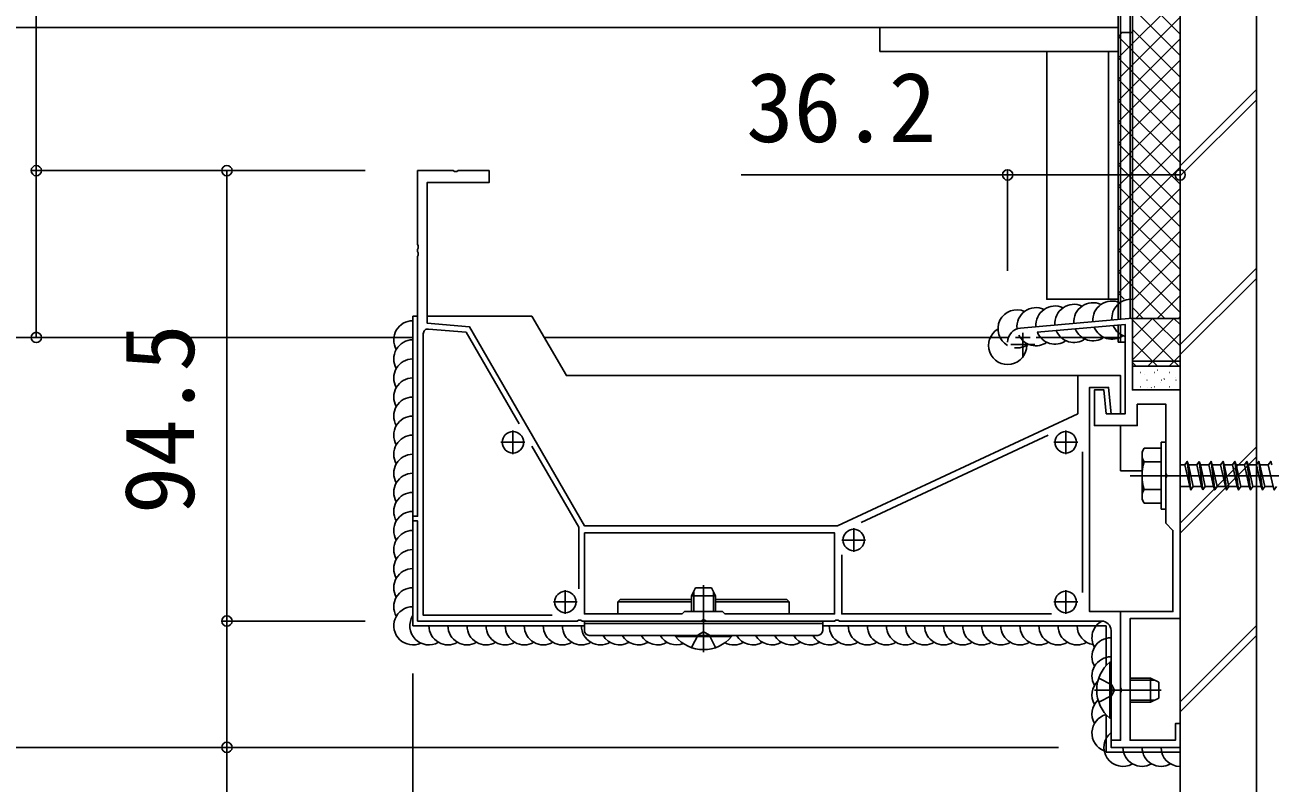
# Model space of a CAD drawing. Units: millimetres, scale not verified. Extents: x -875 to 875, y -1304 to 1296.
# Drawn here: x 164 to 425.3, y 290.1 to 449.2 of the extents above; entities that cross this region are included whole.
import ezdxf
from ezdxf.enums import TextEntityAlignment as Align

# ---------------------------------------------------------------- set-up
doc = ezdxf.new("R2010")
doc.units = ezdxf.units.MM
doc.header["$LTSCALE"] = 8
for name, color, linetype in [('0-2_YKK_11', 7, 'Continuous'), ('0-4_YKK_12', 2, 'Continuous'), ('0-5_YKK_13', 4, 'Continuous'), ('0-6_YKK_D', 6, 'Continuous'), ('0-8_YSS_K', 3, 'Continuous')]:
    doc.layers.add(name, color=color, linetype=linetype)
doc.styles.add('ＭＳ ゴシック', font='')
doc.styles.get('ＭＳ ゴシック').set_extended_font_data('MS Gothic')

msp = doc.modelspace()

# ---------------------------------------------------------------- linework, layer by layer
at = {"layer": '0-2_YKK_11'}
for p, q in [((373.43, 384.58), (373.43, 379.58)), ((370.93, 382.08), (375.93, 382.08)), ((266.43, 364.08), (266.43, 359.08)), ((382.43, 364.08), (382.43, 359.08)), ((263.93, 361.58), (268.93, 361.58)), ((339.534, 344.756), (378.765, 363.05)), ((379.93, 361.58), (384.93, 361.58)), ((385.93, 359.59), (385.93, 330.07)), ((337.93, 343.58), (337.93, 338.58)), ((335.43, 341.08), (340.43, 341.08)), ((277.43, 330.58), (277.43, 325.58)), ((382.43, 330.58), (382.43, 325.58)), ((274.93, 328.08), (279.93, 328.08)), ((379.93, 328.08), (384.93, 328.08))]:
    msp.add_line(p, q, dxfattribs=at)
for points in [[(389.93, 324.08), (334.949, 324.08), (334.689, 324.23), (334.17, 324.23), (333.91, 324.08), (306.949, 324.08), (306.69, 324.23), (306.17, 324.23), (305.91, 324.08), (280.949, 324.08), (280.689, 324.23), (280.17, 324.23), (279.91, 324.08), (246.43, 324.08), (246.43, 345.08), (245.43, 345.08), (245.43, 346.08), (246.43, 346.08), (246.43, 400.56), (246.58, 400.82), (246.58, 401.339), (246.43, 401.599), (246.43, 402.06), (246.58, 402.32), (246.58, 402.84), (246.43, 403.1), (246.43, 418.58), (253.91, 418.58), (254.17, 418.43), (254.689, 418.43), (254.949, 418.58), (261.43, 418.58), (261.43, 416.08), (248.43, 416.08), (248.43, 386.58), (257.342, 385.8), (281.43, 344.08), (334.534, 344.08)], [(376.449, 384.654), (394.93, 386.271), (394.93, 367.58), (390.93, 367.58), (390.43, 372.58), (388.43, 372.58), (388.43, 365.08), (397.43, 365.08), (397.43, 369.58), (403.43, 369.58), (403.43, 355.1), (403.58, 354.84), (403.58, 354.32), (403.43, 354.06), (403.43, 344.58), (404.93, 343.08), (404.93, 326.08), (393.93, 326.08), (393.93, 310.1), (394.08, 309.84), (394.08, 309.32), (393.93, 309.061), (393.93, 299.08), (391.93, 299.08), (391.93, 297.58), (406.43, 297.58), (406.43, 302.58), (405.43, 302.58), (405.43, 299.08), (395.93, 299.08), (395.93, 324.58), (406.43, 324.58), (406.43, 372.58), (396.43, 372.58), (396.43, 387.607), (372.968, 385.554)], [(274.66, 325.28), (247.63, 325.28), (247.63, 384.354)], [(248.717, 385.35), (256.616, 384.659), (267.718, 365.429)], [(334.534, 344.08), (384.93, 367.58), (384.93, 375.58), (393.93, 375.58), (393.93, 367.58), (391.93, 367.58), (391.43, 373.08), (387.43, 373.08), (387.43, 326.08), (393.93, 326.08), (393.93, 299.08), (391.93, 299.08), (391.93, 309.061), (392.08, 309.32), (392.08, 309.84), (391.93, 310.1), (391.93, 322.08)], [(270.408, 360.77), (280.23, 343.758), (280.23, 330.849)], [(379.436, 325.58), (335.43, 325.58), (335.43, 337.967)]]:
    msp.add_lwpolyline(points, dxfattribs=at)
msp.add_lwpolyline([(281.43, 342.58), (333.93, 342.58), (333.93, 325.58), (310.93, 325.58), (310.43, 326.08), (302.43, 326.08), (301.93, 325.58), (281.43, 325.58)], close=True, dxfattribs=at)
for centre, radius, start, end in [((248.63, 384.354), 1, 84.99997, 179.99998), ((373.23, 382.565), 3, 95.00216, 179.99999), ((389.93, 322.08), 2, 0.00001, 89.99999)]:
    msp.add_arc(centre, radius, start, end, dxfattribs=at)
at = {"layer": '0-4_YKK_12'}
for p, q in [((393.43, 387.345), (393.43, 514.08)), ((393.43, 448.58), (393.43, 510.58)), ((-423.07, 448.58), (393.43, 448.58)), ((393.43, 383.58), (393.43, 386.14)), ((370.406, 383.58), (273.028, 383.58)), ((374.989, 383.58), (371.87, 383.58)), ((393.43, 383.58), (376.256, 383.58))]:
    msp.add_line(p, q, dxfattribs=at)
for points in [[(396.43, 514.08), (396.43, 378.58), (406.43, 378.58), (406.43, 528.58), (396.43, 528.58)], [(245.43, 383.58), (-328.07, 383.58), (-426.07, 383.58)]]:
    msp.add_lwpolyline(points, dxfattribs=at)
at = {"layer": '0-5_YKK_13'}
for p, q in [((393.43, 514.08), (393.43, 387.345)), ((393.93, 514.08), (393.93, 387.389)), ((393.93, 514.08), (393.93, 387.389)), ((395.93, 514.08), (395.93, 387.564)), ((395.93, 514.08), (395.93, 387.564)), ((396.43, 514.08), (396.43, 382.58)), ((393.43, 442.238), (406.43, 455.238)), ((406.43, 447.198), (396.43, 457.198)), ((406.43, 442.708), (396.43, 452.708)), ((393.43, 437.747), (406.43, 450.747)), ((393.43, 446.728), (394.282, 447.58)), ((395.93, 447.58), (393.93, 447.58)), ((395.93, 447.58), (396.43, 447.58)), ((406.43, 438.218), (396.43, 448.218)), ((406.43, 433.728), (393.43, 446.728)), ((393.43, 446.58), (393.93, 446.58)), ((393.43, 433.257), (406.43, 446.257)), ((391.43, 391.58), (391.43, 443.58)), ((406.43, 429.238), (393.43, 442.238)), ((393.43, 428.767), (406.43, 441.767)), ((406.43, 424.747), (393.43, 437.747)), ((393.43, 424.277), (406.43, 437.277)), ((406.43, 420.257), (393.43, 433.257)), ((393.43, 419.787), (406.43, 432.787)), ((406.43, 415.767), (393.43, 428.767)), ((393.43, 415.297), (406.43, 428.297)), ((406.43, 411.277), (393.43, 424.277)), ((393.43, 410.807), (406.43, 423.807)), ((406.43, 406.787), (393.43, 419.787)), ((393.43, 406.317), (406.43, 419.317)), ((406.43, 402.297), (393.43, 415.297)), ((393.43, 401.826), (406.43, 414.826)), ((406.43, 397.807), (393.43, 410.807)), ((393.43, 397.336), (406.43, 410.336)), ((406.43, 393.317), (393.43, 406.317)), ((393.43, 392.846), (406.43, 405.846)), ((406.43, 388.826), (393.43, 401.826)), ((396.43, 391.356), (406.43, 401.356)), ((403.187, 387.579), (393.43, 397.336)), ((397.143, 387.579), (406.43, 396.866)), ((394.696, 391.58), (393.43, 392.846)), ((401.633, 387.579), (406.43, 392.376)), ((398.697, 387.579), (396.43, 389.846)), ((245.43, 388.08), (245.43, 323.08)), ((245.43, 388.08), (246.43, 388.08)), ((248.43, 388.08), (270.43, 388.08)), ((396.103, 387.579), (406.43, 387.579)), ((406.155, 377.58), (396.428, 387.306)), ((396.43, 383.363), (400.646, 387.579)), ((396.43, 378.872), (405.136, 387.579)), ((406.43, 381.795), (400.646, 387.579)), ((406.43, 386.285), (405.136, 387.579)), ((406.123, 387.579), (406.43, 387.886)), ((393.43, 386.14), (393.43, 382.58)), ((393.93, 386.184), (393.93, 382.58)), ((393.93, 386.184), (393.93, 382.58)), ((399.627, 377.58), (406.43, 384.382)), ((393.43, 382.58), (393.93, 382.58)), ((394.93, 382.58), (393.93, 382.58)), ((401.665, 377.58), (396.43, 382.815)), ((404.117, 377.58), (406.43, 379.892)), ((397.174, 377.58), (396.43, 378.325)), ((401.232, 377.541), (401.291, 377.58)), ((401.709, 376.744), (401.718, 376.747)), ((393.93, 367.58), (393.93, 375.58)), ((396.43, 374.59), (396.48, 374.59)), ((398.045, 376.205), (398.095, 376.205)), ((398.919, 375.756), (398.928, 375.759)), ((399.47, 374.59), (399.52, 374.59)), ((401.085, 376.205), (401.135, 376.205)), ((402.308, 374.115), (402.317, 374.118)), ((402.51, 374.59), (402.56, 374.59)), ((403.037, 374.818), (403.121, 374.873)), ((404.125, 376.205), (404.175, 376.205)), ((405.428, 375.22), (405.437, 375.223)), ((405.55, 374.59), (405.6, 374.59)), ((398.045, 373.215), (398.095, 373.215)), ((399.565, 373.144), (399.574, 373.147)), ((400.348, 373.038), (400.431, 373.093)), ((401.085, 373.215), (401.135, 373.215)), ((404.125, 373.215), (404.175, 373.215)), ((406.074, 372.608), (406.083, 372.611)), ((393.93, 355.58), (393.93, 365.08)), ((402.43, 361.58), (402.43, 347.58)), ((402.43, 361.58), (403.43, 361.58)), ((403.43, 361.58), (403.43, 347.58)), ((398.43, 359.58), (398.863, 360.33)), ((398.43, 349.58), (398.43, 359.58)), ((402.43, 360.33), (398.861, 360.33)), ((402.43, 360.33), (402.43, 348.83)), ((393.93, 355.58), (398.43, 355.58)), ((402.43, 357.467), (398.876, 357.467)), ((406.43, 356.83), (407.43, 356.83)), ((406.43, 296.58), (406.43, 355.58)), ((407.93, 357.58), (408.68, 351.58)), ((408.18, 356.83), (409.18, 352.33)), ((408.18, 356.83), (409.93, 356.83)), ((409.93, 356.83), (410.43, 357.58)), ((409.93, 356.83), (410.93, 352.33)), ((410.43, 357.58), (411.18, 351.58)), ((410.43, 357.58), (410.68, 356.83)), ((410.68, 356.83), (411.68, 352.33)), ((410.68, 356.83), (412.43, 356.83)), ((412.93, 357.58), (413.68, 351.58)), ((413.18, 356.83), (414.93, 356.83)), ((413.18, 356.83), (414.18, 352.33)), ((415.43, 357.58), (416.18, 351.58)), ((415.68, 356.83), (417.43, 356.83)), ((415.68, 356.83), (416.68, 352.33)), ((417.93, 357.58), (418.68, 351.58)), ((418.18, 356.83), (419.93, 356.83)), ((418.18, 356.83), (419.18, 352.33)), ((420.43, 357.58), (421.18, 351.58)), ((420.68, 356.83), (422.43, 356.83)), ((420.68, 356.83), (421.68, 352.33)), ((422.93, 357.58), (423.68, 351.58)), ((423.18, 356.83), (424.93, 356.83)), ((423.18, 356.83), (424.18, 352.33)), ((395.93, 354.58), (494.93, 354.58)), ((402.43, 351.693), (398.876, 351.693)), ((408.43, 352.33), (406.43, 352.33)), ((410.93, 352.33), (409.18, 352.33)), ((410.93, 352.33), (411.18, 351.58)), ((411.18, 351.58), (411.68, 352.33)), ((413.43, 352.33), (411.68, 352.33)), ((415.93, 352.33), (414.18, 352.33)), ((418.43, 352.33), (416.68, 352.33)), ((420.93, 352.33), (419.18, 352.33)), ((423.43, 352.33), (421.68, 352.33)), ((425.93, 352.33), (424.18, 352.33)), ((398.43, 349.58), (398.863, 348.83)), ((398.861, 348.83), (402.43, 348.83)), ((402.43, 347.58), (403.43, 347.58)), ((303.93, 329.38), (304.73, 331.08)), ((303.93, 326.08), (303.93, 329.38)), ((303.93, 329.38), (308.93, 329.38)), ((304.363, 326.08), (304.363, 330.3)), ((304.73, 331.08), (308.13, 331.08)), ((306.43, 317.58), (306.43, 331.58)), ((308.13, 331.08), (308.93, 329.38)), ((308.497, 326.08), (308.497, 330.3)), ((308.93, 326.08), (308.93, 329.38)), ((288.43, 328.08), (288.93, 328.58)), ((288.43, 328.08), (303.93, 328.08)), ((288.43, 328.08), (288.43, 325.58)), ((288.93, 328.58), (303.93, 328.58)), ((308.93, 328.58), (323.93, 328.58)), ((323.93, 328.58), (324.43, 328.08)), ((281.43, 322.08), (281.43, 324.08)), ((331.43, 324.08), (281.43, 324.08)), ((331.43, 322.08), (331.43, 324.08)), ((281.43, 323.08), (245.43, 323.08)), ((331.43, 323.58), (281.43, 323.58)), ((306.43, 321.824), (305.285, 321.215)), ((306.43, 321.824), (307.575, 321.215)), ((390.93, 323.08), (331.43, 323.08)), ((390.93, 314.757), (390.93, 323.08)), ((330.43, 321.08), (282.43, 321.08)), ((312.33, 321.08), (300.53, 321.08)), ((300.53, 320.832), (300.53, 321.08)), ((300.53, 320.832), (312.33, 320.832)), ((303.93, 318.497), (305.285, 321.215)), ((308.93, 318.497), (307.575, 321.215)), ((312.33, 320.832), (312.33, 321.08)), ((391.682, 315.48), (391.93, 315.48)), ((391.682, 315.48), (391.682, 303.68)), ((391.93, 303.68), (391.93, 315.48)), ((389.347, 312.08), (392.064, 310.725)), ((395.93, 312.08), (400.23, 312.08)), ((395.93, 311.647), (401.15, 311.647)), ((400.23, 312.08), (401.93, 311.28)), ((400.23, 312.08), (400.23, 307.08)), ((401.93, 311.28), (401.93, 307.88)), ((388.43, 309.58), (402.429, 309.58)), ((389.347, 307.08), (392.064, 308.435)), ((392.673, 309.58), (392.064, 310.725)), ((392.673, 309.58), (392.064, 308.435)), ((395.93, 307.513), (401.15, 307.513)), ((395.93, 307.08), (400.23, 307.08)), ((401.93, 307.88), (400.23, 307.08)), ((390.93, 296.58), (390.93, 304.403)), ((391.682, 303.68), (391.93, 303.68)), ((406.43, 296.58), (390.93, 296.58))]:
    msp.add_line(p, q, dxfattribs=at)
for points in [[(343.43, 448.58), (393.43, 448.58), (393.43, 443.58), (343.43, 443.58)], [(396.43, 372.58), (406.43, 372.58), (406.43, 377.58), (396.43, 377.58)]]:
    msp.add_lwpolyline(points, close=True, dxfattribs=at)
for points in [[(378.43, 443.58), (378.43, 391.58), (393.43, 391.58), (393.43, 448.58), (378.43, 448.58)], [(270.43, 388.08), (277.647, 375.58), (393.93, 375.58)], [(407.43, 356.83), (407.93, 357.58), (408.18, 356.83)], [(407.43, 356.83), (408.43, 352.33), (408.68, 351.58), (409.18, 352.33)], [(412.43, 356.83), (412.93, 357.58), (413.18, 356.83)], [(412.43, 356.83), (413.43, 352.33), (413.68, 351.58), (414.18, 352.33)], [(414.93, 356.83), (415.43, 357.58), (415.68, 356.83)], [(414.93, 356.83), (415.93, 352.33), (416.18, 351.58), (416.68, 352.33)], [(417.43, 356.83), (417.93, 357.58), (418.18, 356.83)], [(417.43, 356.83), (418.43, 352.33), (418.68, 351.58), (419.18, 352.33)], [(419.93, 356.83), (420.43, 357.58), (420.68, 356.83)], [(419.93, 356.83), (420.93, 352.33), (421.18, 351.58), (421.68, 352.33)], [(422.43, 356.83), (422.93, 357.58), (423.18, 356.83)], [(422.43, 356.83), (423.43, 352.33), (423.68, 351.58), (424.18, 352.33)], [(424.93, 356.83), (425.43, 357.58), (425.68, 356.83)], [(424.93, 356.83), (425.93, 352.33), (426.18, 351.58), (426.68, 352.33)], [(308.93, 328.08), (324.43, 328.08), (324.43, 325.58)]]:
    msp.add_lwpolyline(points, dxfattribs=at)
for centre in [(266.43, 361.58), (382.43, 361.58), (337.93, 341.08), (277.43, 328.08), (382.43, 328.08)]:
    msp.add_circle(centre, 2.25, dxfattribs=at)
for centre, radius, start, end in [((372.205, 385.385), 4, 66.46032, 240.48559), ((376.18, 385.835), 4, 65.00216, 186.46032), ((380.164, 386.184), 4, 65.00216, 185.00216), ((384.149, 386.532), 4, 65.00216, 185.00216), ((388.134, 386.881), 4, 65.00216, 185.00216), ((392.119, 387.23), 4, 65.00216, 185.00216), ((396.103, 387.579), 4, 85.32294, 185.00216), ((245.43, 383.08), 4, 90, 210), ((370.234, 381.904), 4, 120.48559, 0.48559), ((380.164, 386.184), 4, 202.45976, 305.00216), ((384.149, 386.532), 4, 202.45976, 305.00216), ((388.134, 386.881), 4, 202.45976, 305.00216), ((392.119, 387.23), 4, 202.45976, 305.00216), ((396.103, 387.579), 4, 202.45976, 252.93475), ((245.43, 379.08), 4, 90, 210), ((372.205, 385.385), 4, 261.97149, 306.46032), ((376.18, 385.835), 4, 206.37102, 305.00216), ((245.43, 375.08), 4, 90, 210), ((245.43, 371.08), 4, 90, 210), ((245.43, 367.08), 4, 90, 210), ((245.43, 363.08), 4, 90, 210), ((245.43, 359.08), 4, 90, 210), ((245.43, 355.08), 4, 90, 210), ((400.986, 358.91), 2.556, 146.25178, 214.38425), ((407.983, 354.58), 9.553, 162.41205, 197.58795), ((245.43, 351.08), 4, 90, 210), ((245.43, 347.08), 4, 90, 210), ((400.986, 350.25), 2.556, 145.61575, 213.74822), ((245.43, 343.08), 4, 90, 210), ((245.43, 339.08), 4, 90, 210), ((245.43, 335.08), 4, 90, 210), ((245.43, 331.08), 4, 90, 210), ((245.43, 327.08), 4, 90, 210), ((245.43, 323.08), 4, 90, 294.97278), ((248.807, 323.08), 4, 147.60506, 300), ((391.93, 320.58), 4, 118.99393, 210), ((252.807, 323.08), 4, 180, 300), ((256.807, 323.08), 4, 180, 300), ((260.807, 323.08), 4, 180, 300), ((264.807, 323.08), 4, 180, 300), ((268.807, 323.08), 4, 180, 300), ((272.807, 323.08), 4, 180, 300), ((276.807, 323.08), 4, 180, 300), ((280.807, 323.08), 4, 180, 300), ((284.807, 323.08), 4, 180, 300), ((282.43, 322.08), 1, 180, 270), ((330.43, 322.08), 1, 270, 0), ((336.807, 323.08), 4, 180, 300), ((340.807, 323.08), 4, 180, 300), ((344.807, 323.08), 4, 180, 300), ((348.807, 323.08), 4, 180, 300), ((352.807, 323.08), 4, 180, 300), ((356.807, 323.08), 4, 180, 300), ((360.807, 323.08), 4, 180, 300), ((364.807, 323.08), 4, 180, 300), ((368.807, 323.08), 4, 180, 300), ((372.807, 323.08), 4, 180, 300), ((376.807, 323.08), 4, 180, 300), ((380.807, 323.08), 4, 180, 300), ((384.807, 323.08), 4, 180, 300), ((388.807, 323.08), 4, 180, 261.31781), ((288.807, 323.08), 4, 210, 300), ((292.807, 323.08), 4, 210, 300), ((296.807, 323.08), 4, 210, 300), ((300.807, 323.08), 4, 210, 290.60639), ((306.43, 325.78), 7.7, 219.98312, 320.01688), ((312.807, 323.08), 4, 242.21617, 300), ((316.807, 323.08), 4, 210, 300), ((320.807, 323.08), 4, 210, 300), ((324.807, 323.08), 4, 210, 300), ((328.807, 323.08), 4, 210, 300), ((332.807, 323.08), 4, 210, 300), ((391.93, 316.58), 4, 90, 210), ((391.93, 312.58), 4, 90, 210), ((396.63, 309.58), 7.7, 129.98312, 230.01688), ((391.93, 308.58), 4, 133.71291, 210), ((391.93, 304.58), 4, 132.80138, 210), ((391.93, 300.58), 4, 105.01341, 249.02401), ((394.43, 297.58), 4, 128.68219, 300), ((398.43, 297.58), 4, 180, 300), ((402.43, 297.58), 4, 180, 300), ((406.43, 297.58), 4, 180, 270)]:
    msp.add_arc(centre, radius, start, end, dxfattribs=at)
at = {"layer": '0-6_YKK_D'}
for p, q in [((166.43, 418.58), (166.43, 483.58)), ((235.43, 418.58), (165.43, 418.58)), ((234.43, 418.58), (165.43, 418.58)), ((166.43, 383.58), (166.43, 418.58)), ((235.43, 418.58), (205.43, 418.58)), ((206.43, 324.08), (206.43, 418.58)), ((370.234, 397.579), (370.234, 418.674)), ((406.43, 397.579), (406.43, 418.674)), ((224.43, 383.58), (125.43, 383.58)), ((224.43, 383.58), (165.43, 383.58)), ((235.43, 324.08), (205.43, 324.08)), ((245.43, 313.08), (245.43, 216.58)), ((406.43, 313.08), (406.43, 216.58)), ((380.93, 297.58), (125.43, 297.58)), ((380.93, 297.58), (205.43, 297.58))]:
    msp.add_line(p, q, dxfattribs=at)
for points in [[(406.43, 417.674), (370.234, 417.674), (314.344, 417.674)], [(206.43, 324.08), (206.43, 297.58), (206.43, 241.689)]]:
    msp.add_lwpolyline(points, dxfattribs=at)
for centre in [(166.43, 418.58), (166.43, 418.58), (206.43, 418.58), (370.234, 417.674), (406.43, 417.674), (166.43, 383.58), (206.43, 324.08), (206.43, 324.08), (206.43, 297.58)]:
    msp.add_circle(centre, 1.075, dxfattribs=at)
at = {"layer": '0-8_YSS_K'}
for p, q in [((406.43, 915.58), (406.43, 151.08)), ((422.43, 151.08), (422.43, 915.58)), ((406.43, 419.582), (422.43, 435.582)), ((406.43, 417.459), (422.43, 433.459)), ((406.43, 382.105), (422.43, 398.105)), ((406.43, 379.982), (422.43, 395.982)), ((406.43, 344.628), (422.43, 360.628)), ((406.43, 342.505), (422.43, 358.505)), ((406.43, 307.152), (422.43, 323.152)), ((406.43, 305.029), (422.43, 321.029))]:
    msp.add_line(p, q, dxfattribs=at)

# ---------------------------------------------------------------- texts
at = {"layer": '0-6_YKK_D', "style": 'ＭＳ ゴシック'}
msp.add_text('36.2', height=14.66, dxfattribs=at).set_placement((315.366, 420.174), align=Align.BOTTOM_LEFT)
msp.add_text('94.5', height=14.66, rotation=90, dxfattribs=at).set_placement((203.93, 346.5), align=Align.BOTTOM_LEFT)

doc.saveas('drawing.dxf')
